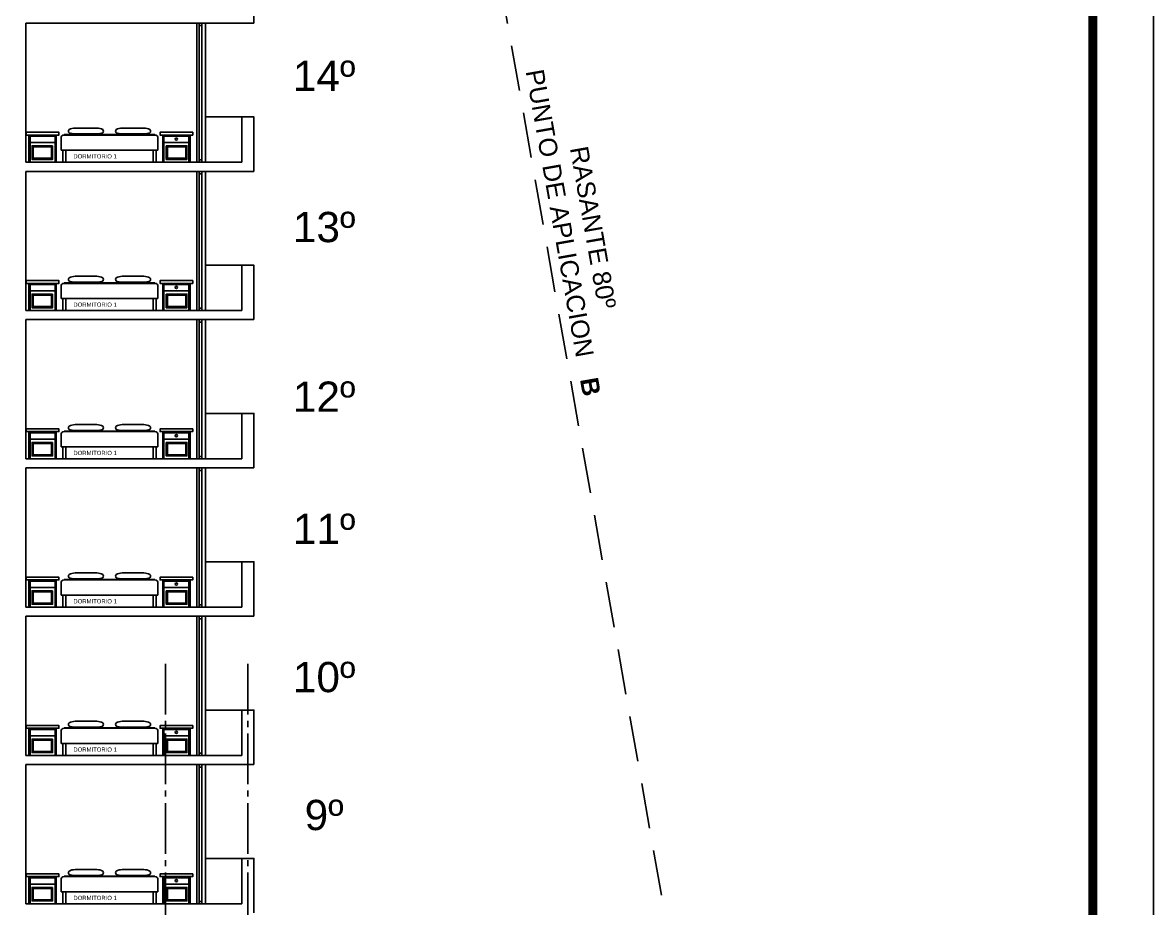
# Model space of a CAD drawing. Header units: millimetres. Extents: x 1217 to 2428, y 234 to 779.
# Drawn here: x 2259.85 to 2278.52, y 396.93 to 411.56 of the extents above; entities that cross this region are included whole.
import ezdxf

# ---------------------------------------------------------------- set-up
doc = ezdxf.new("R2010")
doc.units = ezdxf.units.MM
doc.linetypes.add('ACAD_ISO04W100', pattern=[30, 24, -3, 0, -3])
doc.linetypes.add('HIDDEN', pattern=[0.375, 0.25, -0.125])
doc.layers.get('0').update_dxf_attribs({"lineweight": 5})
for name, color, linetype in [('0.1', 251, 'Continuous'), ('0.2', 2, 'Continuous'), ('Ejes', 8, 'Continuous'), ('MURO', 5, 'Continuous'), ('Texto', 1, 'Continuous')]:
    doc.layers.add(name, color=color, linetype=linetype)
doc.styles.add('INTERARQ', font='arial.ttf')
doc.styles.get("Standard").update_dxf_attribs({"font": 'arial.ttf'})
doc.dimstyles.new('ESCALA_1-50', dxfattribs={"dimtxt": 0.15, "dimasz": 0.06, "dimexe": 0.18, "dimexo": 0.0625, "dimgap": 0, "dimtad": 0, "dimtih": 1, "dimtoh": 1, "dimzin": 0, "dimdsep": 46, "dimtxsty": 'INTERARQ', "dimblk": 'DIMTICK', "dimcen": 0, "dimse1": 1, "dimse2": 1, "dimclrd": 256, "dimclre": 1, "dimclrt": 2, "dimadec": 0, "dimazin": 0, "dimtfac": 4.5, "dimtofl": 0, "dimtmove": 2, "dimatfit": 3, "dimldrblk": 'DIMTICK', "dimfxl": 1, "dimtolj": 1, "dimtzin": 0, "dimarcsym": 0})

# ---------------------------------------------------------------- blocks, each defined once
blk = doc.blocks.new('zdfhe')
at = {"layer": 'Texto', "char_height": 0.5, "width": 0.47829, "attachment_point": 5}
for s, insert in [('14º', (2256.123, 394.892, 0)), ('13º', (2256.123, 392.392, 0)), ('12º', (2256.123, 389.593, 0)), ('11º', (2256.123, 387.408, 0)), ('10º', (2256.123, 384.958, 0)), ('9º', (2256.123, 382.68, 0))]:
    blk.add_mtext(s, dxfattribs=dict(at, insert=insert))
blk = doc.blocks.new('DIMTICK')
at = {"color": 1}
for p, q in [((-1, 0), (1, 0)), ((0, 1), (0, -1))]:
    blk.add_line(p, q, dxfattribs=at)
at = {"color": 3, "const_width": 0.141}
blk.add_lwpolyline([(0.71, 0.71), (-0.71, -0.71)], dxfattribs=at)
blk = doc.blocks.new('*D1771')
at = {"layer": '0.1', "lineweight": -2, "ltscale": 3, "transparency": 16777216}
for start, end in [(101.5525, 137.3613), (142.5403, 178.4475)]:
    blk.add_arc((2272.158, 387.171), 2.214, start, end, dxfattribs=at)
at = {"layer": 'Defpoints', "color": 0, "ltscale": 3, "transparency": 16777216}
for p in [(2263.121, 438.421, 0), (2270.836, 388.947), (2264.808, 387.171, 0), (2272.158, 387.171, 0), (2275.569, 387.171, 0)]:
    blk.add_point(p, dxfattribs=at)
at = {"layer": '0.1', "lineweight": -2, "ltscale": 3, "transparency": 16777216, "xscale": 0.06, "yscale": 0.06, "zscale": 0.06}
for p, rotation in [((2271.773, 389.352), 10.7762347188835), ((2269.943, 387.171), 269.2237652811169)]:
    blk.add_blockref('DIMTICK', p, dxfattribs=dict(at, rotation=rotation))
at = {"layer": '0.1', "color": 2, "ltscale": 3, "transparency": 16777216, "insert": (2270.462, 388.594), "char_height": 0.15, "attachment_point": 5, "style": 'INTERARQ'}
blk.add_mtext('\\A1;80°', dxfattribs=at)

msp = doc.modelspace()

# ---------------------------------------------------------------- linework, layer by layer
at = {"layer": '0.1', "linetype": 'ByBlock'}
for p, q in [((2260.48449, 409.65099, 0), (2260.48449, 409.45099, 0)), ((2262.0345, 409.70099, 0), (2260.53448, 409.70099, 0)), ((2260.53449, 409.71099, 0), (2262.0345, 409.71099, 0)), ((2262.08449, 409.65099, 0), (2262.08449, 409.45099, 0)), ((2260.48449, 409.45099, 0), (2260.56449, 409.45099, 0)), ((2260.48449, 409.45099, 0), (2262.08449, 409.45099, 0)), ((2260.51449, 409.45099, 0), (2260.48449, 409.45099, 0)), ((2260.51449, 409.25099, 0), (2260.51449, 409.45099, 0)), ((2262.00449, 409.45099, 0), (2262.00449, 409.25099, 0)), ((2262.08449, 409.45099, 0), (2262.00449, 409.45099, 0)), ((2262.05449, 409.45099, 0), (2262.08449, 409.45099, 0)), ((2262.05449, 409.25099, 0), (2262.05449, 409.45099, 0)), ((2260.48449, 407.20099, 0), (2260.48449, 407.00099, 0)), ((2262.0345, 407.25099, 0), (2260.53448, 407.25099, 0)), ((2260.53449, 407.26099, 0), (2262.0345, 407.26099, 0)), ((2262.08449, 407.20099, 0), (2262.08449, 407.00099, 0)), ((2260.48449, 407.00099, 0), (2260.56449, 407.00099, 0)), ((2260.48449, 407.00099, 0), (2262.08449, 407.00099, 0)), ((2260.51449, 407.00099, 0), (2260.48449, 407.00099, 0)), ((2260.51449, 406.80099, 0), (2260.51449, 407.00099, 0)), ((2262.00449, 407.00099, 0), (2262.00449, 406.80099, 0)), ((2262.08449, 407.00099, 0), (2262.00449, 407.00099, 0)), ((2262.05449, 407.00099, 0), (2262.08449, 407.00099, 0)), ((2262.05449, 406.80099, 0), (2262.05449, 407.00099, 0)), ((2260.48449, 404.75099, 0), (2260.48449, 404.55099, 0)), ((2262.0345, 404.80099, 0), (2260.53448, 404.80099, 0)), ((2260.53449, 404.81099, 0), (2262.0345, 404.81099, 0)), ((2262.08449, 404.75099, 0), (2262.08449, 404.55099, 0)), ((2260.48449, 404.55099, 0), (2260.56449, 404.55099, 0)), ((2260.48449, 404.55099, 0), (2262.08449, 404.55099, 0)), ((2260.51449, 404.55099, 0), (2260.48449, 404.55099, 0)), ((2260.51449, 404.35099, 0), (2260.51449, 404.55099, 0)), ((2262.00449, 404.55099, 0), (2262.00449, 404.35099, 0)), ((2262.08449, 404.55099, 0), (2262.00449, 404.55099, 0)), ((2262.05449, 404.55099, 0), (2262.08449, 404.55099, 0)), ((2262.05449, 404.35099, 0), (2262.05449, 404.55099, 0)), ((2260.48449, 402.30099, 0), (2260.48449, 402.10099, 0)), ((2262.0345, 402.35099, 0), (2260.53448, 402.35099, 0)), ((2260.53449, 402.36099, 0), (2262.0345, 402.36099, 0)), ((2262.08449, 402.30099, 0), (2262.08449, 402.10099, 0)), ((2260.48449, 402.10099, 0), (2260.56449, 402.10099, 0)), ((2260.48449, 402.10099, 0), (2262.08449, 402.10099, 0)), ((2260.51449, 402.10099, 0), (2260.48449, 402.10099, 0)), ((2260.51449, 401.90099, 0), (2260.51449, 402.10099, 0)), ((2262.00449, 402.10099, 0), (2262.00449, 401.90099, 0)), ((2262.08449, 402.10099, 0), (2262.00449, 402.10099, 0)), ((2262.05449, 402.10099, 0), (2262.08449, 402.10099, 0)), ((2262.05449, 401.90099, 0), (2262.05449, 402.10099, 0)), ((2260.48449, 399.85099, 0), (2260.48449, 399.65099, 0)), ((2262.0345, 399.90099, 0), (2260.53448, 399.90099, 0)), ((2260.53449, 399.91099, 0), (2262.0345, 399.91099, 0)), ((2262.08449, 399.85099, 0), (2262.08449, 399.65099, 0)), ((2260.48449, 399.65099, 0), (2260.56449, 399.65099, 0)), ((2260.48449, 399.65099, 0), (2262.08449, 399.65099, 0)), ((2260.51449, 399.65099, 0), (2260.48449, 399.65099, 0)), ((2260.51449, 399.45099, 0), (2260.51449, 399.65099, 0)), ((2262.00449, 399.65099, 0), (2262.00449, 399.45099, 0)), ((2262.08449, 399.65099, 0), (2262.00449, 399.65099, 0)), ((2262.05449, 399.65099, 0), (2262.08449, 399.65099, 0)), ((2262.05449, 399.45099, 0), (2262.05449, 399.65099, 0)), ((2260.48449, 397.40099, 0), (2260.48449, 397.20099, 0)), ((2262.0345, 397.45099, 0), (2260.53448, 397.45099, 0)), ((2260.53449, 397.46099, 0), (2262.0345, 397.46099, 0)), ((2262.08449, 397.40099, 0), (2262.08449, 397.20099, 0)), ((2260.48449, 397.20099, 0), (2260.56449, 397.20099, 0)), ((2260.48449, 397.20099, 0), (2262.08449, 397.20099, 0)), ((2260.51449, 397.20099, 0), (2260.48449, 397.20099, 0)), ((2260.51449, 397.00099, 0), (2260.51449, 397.20099, 0)), ((2262.00449, 397.20099, 0), (2262.00449, 397.00099, 0)), ((2262.08449, 397.20099, 0), (2262.00449, 397.20099, 0)), ((2262.05449, 397.20099, 0), (2262.08449, 397.20099, 0)), ((2262.05449, 397.00099, 0), (2262.05449, 397.20099, 0))]:
    msp.add_line(p, q, dxfattribs=at)
at = {"layer": '0.1'}
for p, q in [((2260.56449, 409.45099, 0), (2260.56449, 409.25099, 0)), ((2260.56449, 407.00099, 0), (2260.56449, 406.80099, 0)), ((2260.56449, 404.55099, 0), (2260.56449, 404.35099, 0)), ((2260.56449, 402.10099, 0), (2260.56449, 401.90099, 0)), ((2260.56449, 399.65099, 0), (2260.56449, 399.45099, 0)), ((2260.56449, 397.20099, 0), (2260.56449, 397.00099, 0))]:
    msp.add_line(p, q, dxfattribs=at)
at = {"layer": '0.1', "ltscale": 3}
msp.add_lwpolyline([(2218.52436, 357.90321), (2218.52436, 447.90321), (2278.52436, 447.90321), (2278.52436, 357.90321), (2218.52436, 357.90321)], dxfattribs=at)
at = {"layer": '0.1', "ltscale": 3, "const_width": 0.15}
msp.add_lwpolyline([(2219.52436, 358.90321), (2219.52436, 446.90321), (2277.52436, 446.90321), (2277.52436, 358.90321)], close=True, dxfattribs=at)
at = {"layer": '0.1', "ltscale": 3, "elevation": 0}
for points in [[(2262.7281, 411.55099), (2262.7281, 409.25099)], [(2262.7681, 411.55099), (2262.7681, 409.25099)], [(2262.8081, 411.55099), (2262.8081, 409.25099)], [(2262.8681, 409.25099), (2262.8681, 411.55099)], [(2262.86811, 410.00099), (2262.86811, 411.55099)], [(2262.86811, 410.00099), (2262.86811, 409.25099)], [(2263.47011, 410.00099), (2262.86811, 410.00099)], [(2262.7281, 409.10099), (2262.7281, 406.80099)], [(2262.7681, 409.10099), (2262.7681, 406.80099)], [(2262.8081, 409.10099), (2262.8081, 406.80099)], [(2262.8681, 406.80099), (2262.8681, 409.10099)], [(2262.86811, 407.55099), (2262.86811, 409.10099)], [(2262.86811, 407.55099), (2262.86811, 406.80099)], [(2263.47011, 407.55099), (2262.86811, 407.55099)], [(2262.7281, 406.65099), (2262.7281, 404.35099)], [(2262.7681, 406.65099), (2262.7681, 404.35099)], [(2262.8081, 406.65099), (2262.8081, 404.35099)], [(2262.8681, 404.35099), (2262.8681, 406.65099)], [(2262.86811, 405.10099), (2262.86811, 406.65099)], [(2262.86811, 405.10099), (2262.86811, 404.35099)], [(2263.47011, 405.10099), (2262.86811, 405.10099)], [(2262.7281, 404.20099), (2262.7281, 401.90099)], [(2262.7681, 404.20099), (2262.7681, 401.90099)], [(2262.8081, 404.20099), (2262.8081, 401.90099)], [(2262.8681, 401.90099), (2262.8681, 404.20099)], [(2262.86811, 402.65099), (2262.86811, 404.20099)], [(2262.86811, 402.65099), (2262.86811, 401.90099)], [(2263.47011, 402.65099), (2262.86811, 402.65099)], [(2262.7281, 401.75099), (2262.7281, 399.45099)], [(2262.7681, 401.75099), (2262.7681, 399.45099)], [(2262.8081, 401.75099), (2262.8081, 399.45099)], [(2262.8681, 399.45099), (2262.8681, 401.75099)], [(2262.86811, 400.20099), (2262.86811, 401.75099)], [(2262.86811, 400.20099), (2262.86811, 399.45099)], [(2263.47011, 400.20099), (2262.86811, 400.20099)], [(2262.7281, 399.30099), (2262.7281, 397.00099)], [(2262.7681, 399.30099), (2262.7681, 397.00099)], [(2262.8081, 399.30099), (2262.8081, 397.00099)], [(2262.8681, 397.00099), (2262.8681, 399.30099)], [(2262.86811, 397.75099), (2262.86811, 399.30099)], [(2262.86811, 397.75099), (2262.86811, 397.00099)], [(2263.47011, 397.75099), (2262.86811, 397.75099)]]:
    msp.add_lwpolyline(points, dxfattribs=at)
at = {"layer": '0.1', "linetype": 'ByBlock', "elevation": 0}
for points in [[(2260.40467, 409.70099), (2260.44967, 409.70099), (2260.44967, 409.74599), (2259.95467, 409.74599), (2259.90967, 409.74599), (2259.90967, 409.70099), (2259.95467, 409.70099)], [(2262.1643, 409.70099), (2262.1193, 409.70099), (2262.1193, 409.74599), (2262.6143, 409.74599), (2262.6593, 409.74599), (2262.6593, 409.70099), (2262.6143, 409.70099)], [(2260.40467, 409.25099), (2260.40467, 409.70099), (2259.95467, 409.70099), (2259.95467, 409.25099)], [(2260.38667, 409.25099), (2260.38667, 409.68299), (2259.97267, 409.68299), (2259.97267, 409.25099)], [(2260.38667, 409.57609), (2259.97267, 409.57609)], [(2260.53449, 409.71099), (2260.5345, 409.70099)], [(2262.0345, 409.71099), (2262.03449, 409.70099)], [(2262.1643, 409.25099), (2262.1643, 409.70099), (2262.6143, 409.70099), (2262.6143, 409.25099)], [(2262.1823, 409.25099), (2262.1823, 409.68299), (2262.5963, 409.68299), (2262.5963, 409.25099)], [(2262.1823, 409.57609), (2262.5963, 409.57609)], [(2260.40467, 407.25099), (2260.44967, 407.25099), (2260.44967, 407.29599), (2259.95467, 407.29599), (2259.90967, 407.29599), (2259.90967, 407.25099), (2259.95467, 407.25099)], [(2262.1643, 407.25099), (2262.1193, 407.25099), (2262.1193, 407.29599), (2262.6143, 407.29599), (2262.6593, 407.29599), (2262.6593, 407.25099), (2262.6143, 407.25099)], [(2260.40467, 406.80099), (2260.40467, 407.25099), (2259.95467, 407.25099), (2259.95467, 406.80099)], [(2260.38667, 406.80099), (2260.38667, 407.23299), (2259.97267, 407.23299), (2259.97267, 406.80099)], [(2260.38667, 407.12609), (2259.97267, 407.12609)], [(2260.53449, 407.26099), (2260.5345, 407.25099)], [(2262.0345, 407.26099), (2262.03449, 407.25099)], [(2262.1643, 406.80099), (2262.1643, 407.25099), (2262.6143, 407.25099), (2262.6143, 406.80099)], [(2262.1823, 406.80099), (2262.1823, 407.23299), (2262.5963, 407.23299), (2262.5963, 406.80099)], [(2262.1823, 407.12609), (2262.5963, 407.12609)], [(2260.40467, 404.80099), (2260.44967, 404.80099), (2260.44967, 404.84599), (2259.95467, 404.84599), (2259.90967, 404.84599), (2259.90967, 404.80099), (2259.95467, 404.80099)], [(2260.40467, 404.35099), (2260.40467, 404.80099), (2259.95467, 404.80099), (2259.95467, 404.35099)], [(2260.38667, 404.35099), (2260.38667, 404.78299), (2259.97267, 404.78299), (2259.97267, 404.35099)], [(2260.53449, 404.81099), (2260.5345, 404.80099)], [(2262.0345, 404.81099), (2262.03449, 404.80099)], [(2262.1643, 404.80099), (2262.1193, 404.80099), (2262.1193, 404.84599), (2262.6143, 404.84599), (2262.6593, 404.84599), (2262.6593, 404.80099), (2262.6143, 404.80099)], [(2262.1643, 404.35099), (2262.1643, 404.80099), (2262.6143, 404.80099), (2262.6143, 404.35099)], [(2262.1823, 404.35099), (2262.1823, 404.78299), (2262.5963, 404.78299), (2262.5963, 404.35099)], [(2260.38667, 404.67609), (2259.97267, 404.67609)], [(2262.1823, 404.67609), (2262.5963, 404.67609)], [(2260.40467, 402.35099), (2260.44967, 402.35099), (2260.44967, 402.39599), (2259.95467, 402.39599), (2259.90967, 402.39599), (2259.90967, 402.35099), (2259.95467, 402.35099)], [(2260.40467, 401.90099), (2260.40467, 402.35099), (2259.95467, 402.35099), (2259.95467, 401.90099)], [(2260.38667, 401.90099), (2260.38667, 402.33299), (2259.97267, 402.33299), (2259.97267, 401.90099)], [(2260.53449, 402.36099), (2260.5345, 402.35099)], [(2262.0345, 402.36099), (2262.03449, 402.35099)], [(2262.1643, 402.35099), (2262.1193, 402.35099), (2262.1193, 402.39599), (2262.6143, 402.39599), (2262.6593, 402.39599), (2262.6593, 402.35099), (2262.6143, 402.35099)], [(2262.1643, 401.90099), (2262.1643, 402.35099), (2262.6143, 402.35099), (2262.6143, 401.90099)], [(2262.1823, 401.90099), (2262.1823, 402.33299), (2262.5963, 402.33299), (2262.5963, 401.90099)], [(2260.38667, 402.22609), (2259.97267, 402.22609)], [(2262.1823, 402.22609), (2262.5963, 402.22609)], [(2260.40467, 399.90099), (2260.44967, 399.90099), (2260.44967, 399.94599), (2259.95467, 399.94599), (2259.90967, 399.94599), (2259.90967, 399.90099), (2259.95467, 399.90099)], [(2260.40467, 399.45099), (2260.40467, 399.90099), (2259.95467, 399.90099), (2259.95467, 399.45099)], [(2260.38667, 399.45099), (2260.38667, 399.88299), (2259.97267, 399.88299), (2259.97267, 399.45099)], [(2260.53449, 399.91099), (2260.5345, 399.90099)], [(2262.0345, 399.91099), (2262.03449, 399.90099)], [(2262.1643, 399.90099), (2262.1193, 399.90099), (2262.1193, 399.94599), (2262.6143, 399.94599), (2262.6593, 399.94599), (2262.6593, 399.90099), (2262.6143, 399.90099)], [(2262.1643, 399.45099), (2262.1643, 399.90099), (2262.6143, 399.90099), (2262.6143, 399.45099)], [(2262.1823, 399.45099), (2262.1823, 399.88299), (2262.5963, 399.88299), (2262.5963, 399.45099)], [(2260.38667, 399.77609), (2259.97267, 399.77609)], [(2262.1823, 399.77609), (2262.5963, 399.77609)], [(2260.40467, 397.45099), (2260.44967, 397.45099), (2260.44967, 397.49599), (2259.95467, 397.49599), (2259.90967, 397.49599), (2259.90967, 397.45099), (2259.95467, 397.45099)], [(2260.40467, 397.00099), (2260.40467, 397.45099), (2259.95467, 397.45099), (2259.95467, 397.00099)], [(2260.38667, 397.00099), (2260.38667, 397.43299), (2259.97267, 397.43299), (2259.97267, 397.00099)], [(2260.53449, 397.46099), (2260.5345, 397.45099)], [(2262.0345, 397.46099), (2262.03449, 397.45099)], [(2262.1643, 397.45099), (2262.1193, 397.45099), (2262.1193, 397.49599), (2262.6143, 397.49599), (2262.6593, 397.49599), (2262.6593, 397.45099), (2262.6143, 397.45099)], [(2262.1643, 397.00099), (2262.1643, 397.45099), (2262.6143, 397.45099), (2262.6143, 397.00099)], [(2262.1823, 397.00099), (2262.1823, 397.43299), (2262.5963, 397.43299), (2262.5963, 397.00099)], [(2260.38667, 397.32609), (2259.97267, 397.32609)], [(2262.1823, 397.32609), (2262.5963, 397.32609)]]:
    msp.add_lwpolyline(points, dxfattribs=at)
at = {"layer": '0.1', "elevation": 0}
for points in [[(2260.71704, 409.81687), (2261.07449, 409.81687)], [(2260.71704, 409.71948), (2261.07449, 409.71948)], [(2261.85193, 409.81687), (2261.49449, 409.81687)], [(2261.85193, 409.71948), (2261.49449, 409.71948)], [(2260.71704, 407.36687), (2261.07449, 407.36687)], [(2261.85193, 407.36687), (2261.49449, 407.36687)], [(2260.71704, 407.26948), (2261.07449, 407.26948)], [(2261.85193, 407.26948), (2261.49449, 407.26948)], [(2260.71704, 404.91687), (2261.07449, 404.91687)], [(2261.85193, 404.91687), (2261.49449, 404.91687)], [(2260.71704, 404.81948), (2261.07449, 404.81948)], [(2261.85193, 404.81948), (2261.49449, 404.81948)], [(2260.71704, 402.46687), (2261.07449, 402.46687)], [(2261.85193, 402.46687), (2261.49449, 402.46687)], [(2260.71704, 402.36948), (2261.07449, 402.36948)], [(2261.85193, 402.36948), (2261.49449, 402.36948)], [(2260.71704, 400.01687), (2261.07449, 400.01687)], [(2261.85193, 400.01687), (2261.49449, 400.01687)], [(2260.71704, 399.91948), (2261.07449, 399.91948)], [(2261.85193, 399.91948), (2261.49449, 399.91948)], [(2260.71704, 397.56687), (2261.07449, 397.56687)], [(2260.71704, 397.46948), (2261.07449, 397.46948)], [(2261.85193, 397.56687), (2261.49449, 397.56687)], [(2261.85193, 397.46948), (2261.49449, 397.46948)]]:
    msp.add_lwpolyline(points, dxfattribs=at)
at = {"layer": '0.1', "linetype": 'ByBlock', "elevation": 0}
for points in [[(2260.34607, 409.52377), (2260.00682, 409.52377), (2260.00682, 409.299), (2260.34607, 409.299)], [(2260.32807, 409.50577), (2260.02482, 409.50577), (2260.02482, 409.317), (2260.32807, 409.317)], [(2262.2229, 409.52377), (2262.56215, 409.52377), (2262.56215, 409.299), (2262.2229, 409.299)], [(2262.2409, 409.50577), (2262.54415, 409.50577), (2262.54415, 409.317), (2262.2409, 409.317)], [(2260.34607, 407.07377), (2260.00682, 407.07377), (2260.00682, 406.849), (2260.34607, 406.849)], [(2260.32807, 407.05577), (2260.02482, 407.05577), (2260.02482, 406.867), (2260.32807, 406.867)], [(2262.2229, 407.07377), (2262.56215, 407.07377), (2262.56215, 406.849), (2262.2229, 406.849)], [(2262.2409, 407.05577), (2262.54415, 407.05577), (2262.54415, 406.867), (2262.2409, 406.867)], [(2260.34607, 404.62377), (2260.00682, 404.62377), (2260.00682, 404.399), (2260.34607, 404.399)], [(2260.32807, 404.60577), (2260.02482, 404.60577), (2260.02482, 404.417), (2260.32807, 404.417)], [(2262.2229, 404.62377), (2262.56215, 404.62377), (2262.56215, 404.399), (2262.2229, 404.399)], [(2262.2409, 404.60577), (2262.54415, 404.60577), (2262.54415, 404.417), (2262.2409, 404.417)], [(2260.34607, 402.17377), (2260.00682, 402.17377), (2260.00682, 401.949), (2260.34607, 401.949)], [(2260.32807, 402.15577), (2260.02482, 402.15577), (2260.02482, 401.967), (2260.32807, 401.967)], [(2262.2229, 402.17377), (2262.56215, 402.17377), (2262.56215, 401.949), (2262.2229, 401.949)], [(2262.2409, 402.15577), (2262.54415, 402.15577), (2262.54415, 401.967), (2262.2409, 401.967)], [(2260.34607, 399.72377), (2260.00682, 399.72377), (2260.00682, 399.499), (2260.34607, 399.499)], [(2260.32807, 399.70577), (2260.02482, 399.70577), (2260.02482, 399.517), (2260.32807, 399.517)], [(2262.2229, 399.72377), (2262.56215, 399.72377), (2262.56215, 399.499), (2262.2229, 399.499)], [(2262.2409, 399.70577), (2262.54415, 399.70577), (2262.54415, 399.517), (2262.2409, 399.517)], [(2260.34607, 397.27377), (2260.00682, 397.27377), (2260.00682, 397.049), (2260.34607, 397.049)], [(2260.32807, 397.25577), (2260.02482, 397.25577), (2260.02482, 397.067), (2260.32807, 397.067)], [(2262.2229, 397.27377), (2262.56215, 397.27377), (2262.56215, 397.049), (2262.2229, 397.049)], [(2262.2409, 397.25577), (2262.54415, 397.25577), (2262.54415, 397.067), (2262.2409, 397.067)]]:
    msp.add_lwpolyline(points, close=True, dxfattribs=at)
at = {"layer": '0.1', "linetype": 'ByBlock'}
for centre in [(2262.3893, 409.63356, 0), (2262.3893, 407.18356, 0), (2262.3893, 404.73356, 0), (2262.3893, 402.28356, 0), (2262.3893, 399.83356, 0), (2262.3893, 397.38356, 0)]:
    msp.add_circle(centre, 0.01818, dxfattribs=at)
at = {"layer": '0.1'}
for centre, radius, start, end in [((2260.6505, 409.76456, 0), 0.04346, 142.358497, 217.641503), ((2260.71704, 409.60621, 0), 0.21066, 90, 118.635178), ((2260.71704, 410.00371, 0), 0.28423, 249.195199, 270), ((2261.07449, 409.60621, 0), 0.21066, 61.364822, 90), ((2261.07449, 410.00371, 0), 0.28423, 270, 290.804801), ((2261.14103, 409.76456, 0), 0.04346, 322.358497, 37.641503), ((2261.42795, 409.76456, 0), 0.04346, 142.358497, 217.641503), ((2261.49449, 409.60621, 0), 0.21066, 90, 118.635178), ((2261.49449, 410.00371, 0), 0.28423, 249.195199, 270), ((2260.6505, 407.31456, 0), 0.04346, 142.358497, 217.641503), ((2260.71704, 407.15621, 0), 0.21066, 90, 118.635178), ((2261.07449, 407.15621, 0), 0.21066, 61.364822, 90), ((2261.14103, 407.31456, 0), 0.04346, 322.358497, 37.641503), ((2261.42795, 407.31456, 0), 0.04346, 142.358497, 217.641503), ((2261.49449, 407.15621, 0), 0.21066, 90, 118.635178), ((2260.71704, 407.55371, 0), 0.28423, 249.195199, 270), ((2261.07449, 407.55371, 0), 0.28423, 270, 290.804801), ((2261.49449, 407.55371, 0), 0.28423, 249.195199, 270), ((2260.6505, 404.86456, 0), 0.04346, 142.358497, 217.641503), ((2260.71704, 404.70621, 0), 0.21066, 90, 118.635178), ((2261.07449, 404.70621, 0), 0.21066, 61.364822, 90), ((2261.14103, 404.86456, 0), 0.04346, 322.358497, 37.641503), ((2261.42795, 404.86456, 0), 0.04346, 142.358497, 217.641503), ((2261.49449, 404.70621, 0), 0.21066, 90, 118.635178), ((2260.71704, 405.10371, 0), 0.28423, 249.195199, 270), ((2261.07449, 405.10371, 0), 0.28423, 270, 290.804801), ((2261.49449, 405.10371, 0), 0.28423, 249.195199, 270), ((2260.6505, 402.41456, 0), 0.04346, 142.358497, 217.641503), ((2260.71704, 402.25621, 0), 0.21066, 90, 118.635178), ((2261.07449, 402.25621, 0), 0.21066, 61.364822, 90), ((2261.14103, 402.41456, 0), 0.04346, 322.358497, 37.641503), ((2261.42795, 402.41456, 0), 0.04346, 142.358497, 217.641503), ((2261.49449, 402.25621, 0), 0.21066, 90, 118.635178), ((2260.71704, 402.65371, 0), 0.28423, 249.195199, 270), ((2261.07449, 402.65371, 0), 0.28423, 270, 290.804801), ((2261.49449, 402.65371, 0), 0.28423, 249.195199, 270), ((2260.71704, 399.80621, 0), 0.21066, 90, 118.635178), ((2261.07449, 399.80621, 0), 0.21066, 61.364822, 90), ((2261.49449, 399.80621, 0), 0.21066, 90, 118.635178), ((2260.6505, 399.96456, 0), 0.04346, 142.358497, 217.641503), ((2260.71704, 400.20371, 0), 0.28423, 249.195199, 270), ((2261.07449, 400.20371, 0), 0.28423, 270, 290.804801), ((2261.14103, 399.96456, 0), 0.04346, 322.358497, 37.641503), ((2261.42795, 399.96456, 0), 0.04346, 142.358497, 217.641503), ((2261.49449, 400.20371, 0), 0.28423, 249.195199, 270), ((2260.6505, 397.51456, 0), 0.04346, 142.358497, 217.641503), ((2260.71704, 397.35621, 0), 0.21066, 90, 118.635178), ((2260.71704, 397.75371, 0), 0.28423, 249.195199, 270), ((2261.07449, 397.35621, 0), 0.21066, 61.364822, 90), ((2261.07449, 397.75371, 0), 0.28423, 270, 290.804801), ((2261.14103, 397.51456, 0), 0.04346, 322.358497, 37.641503), ((2261.42795, 397.51456, 0), 0.04346, 142.358497, 217.641503), ((2261.49449, 397.35621, 0), 0.21066, 90, 118.635178), ((2261.49449, 397.75371, 0), 0.28423, 249.195199, 270)]:
    msp.add_arc(centre, radius, start, end, dxfattribs=at)
at = {"layer": '0.1', "linetype": 'ByBlock'}
for centre, radius, start, end in [((2261.85193, 409.60621, 0), 0.21066, 61.364822, 90), ((2261.85193, 410.00371, 0), 0.28423, 270, 290.804801), ((2261.91847, 409.76456, 0), 0.04346, 322.358497, 37.641503), ((2260.53449, 409.65099, 0), 0.05, 90, 180), ((2262.03449, 409.65099, 0), 0.05, 0, 90), ((2261.85193, 407.15621, 0), 0.21066, 61.364822, 90), ((2261.91847, 407.31456, 0), 0.04346, 322.358497, 37.641503), ((2260.53449, 407.20099, 0), 0.05, 90, 180), ((2261.85193, 407.55371, 0), 0.28423, 270, 290.804801), ((2262.03449, 407.20099, 0), 0.05, 0, 90), ((2261.85193, 404.70621, 0), 0.21066, 61.364822, 90), ((2261.91847, 404.86456, 0), 0.04346, 322.358497, 37.641503), ((2260.53449, 404.75099, 0), 0.05, 90, 180), ((2261.85193, 405.10371, 0), 0.28423, 270, 290.804801), ((2262.03449, 404.75099, 0), 0.05, 0, 90), ((2261.85193, 402.25621, 0), 0.21066, 61.364822, 90), ((2261.91847, 402.41456, 0), 0.04346, 322.358497, 37.641503), ((2260.53449, 402.30099, 0), 0.05, 90, 180), ((2261.85193, 402.65371, 0), 0.28423, 270, 290.804801), ((2262.03449, 402.30099, 0), 0.05, 0, 90), ((2261.85193, 399.80621, 0), 0.21066, 61.364822, 90), ((2260.53449, 399.85099, 0), 0.05, 90, 180), ((2261.85193, 400.20371, 0), 0.28423, 270, 290.804801), ((2261.91847, 399.96456, 0), 0.04346, 322.358497, 37.641503), ((2262.03449, 399.85099, 0), 0.05, 0, 90), ((2260.53449, 397.40099, 0), 0.05, 90, 180), ((2261.85193, 397.35621, 0), 0.21066, 61.364822, 90), ((2261.85193, 397.75371, 0), 0.28423, 270, 290.804801), ((2261.91847, 397.51456, 0), 0.04346, 322.358497, 37.641503), ((2262.03449, 397.40099, 0), 0.05, 0, 90)]:
    msp.add_arc(centre, radius, start, end, dxfattribs=at)
at = {"layer": '0.2', "linetype": 'HIDDEN', "ltscale": 3, "elevation": 0}
msp.add_lwpolyline([(2272.15789, 387.17099), (2263.12113, 438.42099)], dxfattribs=at)
at = {"layer": '0.2', "elevation": 0}
for points in [[(2262.8081, 411.55099), (2262.7681, 411.55099), (2262.7681, 411.51099), (2262.8081, 411.51099), (2262.8081, 411.55099)], [(2262.8081, 411.55099), (2262.7681, 411.55099), (2262.7681, 411.51099), (2262.8081, 411.51099), (2262.8081, 411.55099)], [(2262.8081, 409.25099), (2262.7681, 409.25099), (2262.7681, 409.29099), (2262.8081, 409.29099), (2262.8081, 409.25099)], [(2262.8081, 409.25099), (2262.7681, 409.25099), (2262.7681, 409.29099), (2262.8081, 409.29099), (2262.8081, 409.25099)], [(2262.8081, 409.10099), (2262.7681, 409.10099), (2262.7681, 409.06099), (2262.8081, 409.06099), (2262.8081, 409.10099)], [(2262.8081, 409.10099), (2262.7681, 409.10099), (2262.7681, 409.06099), (2262.8081, 409.06099), (2262.8081, 409.10099)], [(2262.8081, 406.80099), (2262.7681, 406.80099), (2262.7681, 406.84099), (2262.8081, 406.84099), (2262.8081, 406.80099)], [(2262.8081, 406.80099), (2262.7681, 406.80099), (2262.7681, 406.84099), (2262.8081, 406.84099), (2262.8081, 406.80099)], [(2262.8081, 406.65099), (2262.7681, 406.65099), (2262.7681, 406.61099), (2262.8081, 406.61099), (2262.8081, 406.65099)], [(2262.8081, 406.65099), (2262.7681, 406.65099), (2262.7681, 406.61099), (2262.8081, 406.61099), (2262.8081, 406.65099)], [(2262.8081, 404.35099), (2262.7681, 404.35099), (2262.7681, 404.39099), (2262.8081, 404.39099), (2262.8081, 404.35099)], [(2262.8081, 404.35099), (2262.7681, 404.35099), (2262.7681, 404.39099), (2262.8081, 404.39099), (2262.8081, 404.35099)], [(2262.8081, 404.20099), (2262.7681, 404.20099), (2262.7681, 404.16099), (2262.8081, 404.16099), (2262.8081, 404.20099)], [(2262.8081, 404.20099), (2262.7681, 404.20099), (2262.7681, 404.16099), (2262.8081, 404.16099), (2262.8081, 404.20099)], [(2262.8081, 401.90099), (2262.7681, 401.90099), (2262.7681, 401.94099), (2262.8081, 401.94099), (2262.8081, 401.90099)], [(2262.8081, 401.90099), (2262.7681, 401.90099), (2262.7681, 401.94099), (2262.8081, 401.94099), (2262.8081, 401.90099)], [(2262.8081, 401.75099), (2262.7681, 401.75099), (2262.7681, 401.71099), (2262.8081, 401.71099), (2262.8081, 401.75099)], [(2262.8081, 401.75099), (2262.7681, 401.75099), (2262.7681, 401.71099), (2262.8081, 401.71099), (2262.8081, 401.75099)], [(2262.8081, 399.45099), (2262.7681, 399.45099), (2262.7681, 399.49099), (2262.8081, 399.49099), (2262.8081, 399.45099)], [(2262.8081, 399.45099), (2262.7681, 399.45099), (2262.7681, 399.49099), (2262.8081, 399.49099), (2262.8081, 399.45099)], [(2262.8081, 399.30099), (2262.7681, 399.30099), (2262.7681, 399.26099), (2262.8081, 399.26099), (2262.8081, 399.30099)], [(2262.8081, 399.30099), (2262.7681, 399.30099), (2262.7681, 399.26099), (2262.8081, 399.26099), (2262.8081, 399.30099)], [(2262.8081, 397.00099), (2262.7681, 397.00099), (2262.7681, 397.04099), (2262.8081, 397.04099), (2262.8081, 397.00099)], [(2262.8081, 397.00099), (2262.7681, 397.00099), (2262.7681, 397.04099), (2262.8081, 397.04099), (2262.8081, 397.00099)]]:
    msp.add_lwpolyline(points, dxfattribs=at)
at = {"layer": 'Ejes', "linetype": 'ACAD_ISO04W100', "ltscale": 0.035, "elevation": 0}
for points in [[(2262.20812, 400.96664), (2262.20812, 371.9866)], [(2263.57022, 400.96664), (2263.57022, 371.9866)]]:
    msp.add_lwpolyline(points, dxfattribs=at)
at = {"layer": 'MURO', "ltscale": 3, "elevation": 0}
for points in [[(2263.47008, 411.70099), (2263.47009, 412.45099), (2263.67005, 412.45099), (2263.67008, 411.55099)], [(2259.90155, 411.55099), (2259.90155, 409.25099)], [(2259.90155, 411.55099), (2263.67008, 411.55099)], [(2263.47008, 409.25099), (2263.47009, 410.00099), (2263.67005, 410.00099), (2263.67008, 409.10099)], [(2259.90155, 409.25099), (2263.47008, 409.25099)], [(2259.90155, 409.10099), (2259.90155, 406.80099)], [(2259.90155, 409.10099), (2263.67008, 409.10099)], [(2263.47008, 406.80099), (2263.47009, 407.55099), (2263.67005, 407.55099), (2263.67008, 406.65099)], [(2259.90155, 406.80099), (2263.47008, 406.80099)], [(2259.90155, 406.65099), (2259.90155, 404.35099)], [(2259.90155, 406.65099), (2263.67008, 406.65099)], [(2263.47008, 404.35099), (2263.47009, 405.10099), (2263.67005, 405.10099), (2263.67008, 404.20099)], [(2259.90155, 404.35099), (2263.47008, 404.35099)], [(2259.90155, 404.20099), (2259.90155, 401.90099)], [(2259.90155, 404.20099), (2263.67008, 404.20099)], [(2263.47008, 401.90099), (2263.47009, 402.65099), (2263.67005, 402.65099), (2263.67008, 401.75099)], [(2259.90155, 401.90099), (2263.47008, 401.90099)], [(2259.90155, 401.75099), (2259.90155, 399.45099)], [(2259.90155, 401.75099), (2263.67008, 401.75099)], [(2263.47008, 399.45099), (2263.47009, 400.20099), (2263.67005, 400.20099), (2263.67008, 399.30099)], [(2259.90155, 399.45099), (2263.47008, 399.45099)], [(2259.90155, 399.30099), (2259.90155, 397.00099)], [(2259.90155, 399.30099), (2263.67008, 399.30099)], [(2263.47008, 397.00099), (2263.47009, 397.75099), (2263.67005, 397.75099), (2263.67008, 396.85099)], [(2259.90155, 397.00099), (2263.47008, 397.00099)]]:
    msp.add_lwpolyline(points, dxfattribs=at)

# ---------------------------------------------------------------- block references
at = {"layer": '0.1'}
msp.add_blockref('zdfhe', (8.70676, 15.78562, 0), dxfattribs=at)

# ---------------------------------------------------------------- texts
at = {"layer": 'Texto', "insert": (2269.02239, 408.13134, 0), "char_height": 0.3, "width": 9.6123514, "attachment_point": 5, "rotation": 280}
msp.add_mtext('RASANTE 80º  \\PPUNTO DE APLICACION   {\\fArial|b1|i0|c0|p34;B}', dxfattribs=at)
at = {"layer": 'Texto', "char_height": 0.07, "width": 1.0578524, "attachment_point": 5}
for insert in [(2261.04713, 409.34883, 0), (2261.04713, 406.89883, 0), (2261.04713, 404.44883, 0), (2261.04713, 401.99883, 0), (2261.04713, 399.54883, 0), (2261.04713, 397.09883, 0)]:
    msp.add_mtext('DORMITORIO 1', dxfattribs=dict(at, insert=insert))

# ---------------------------------------------------------------- dimensions: what is measured, and where the dimension line sits
at = {"layer": '0.1', "ltscale": 3}
dim = msp.add_angular_dim_2l(base=(2270.83552, 388.94725), line1=((2275.56865, 387.17099, 0), (2264.80791, 387.17099, 0)), line2=((2272.15789, 387.17099, 0), (2263.12113, 438.42099, 0)), dimstyle='ESCALA_1-50', dxfattribs=at)
dim.commit()
dim.dimension.update_dxf_attribs({"geometry": '*D1771', "text_midpoint": (2270.46153, 388.59441)})

doc.saveas('drawing.dxf')
